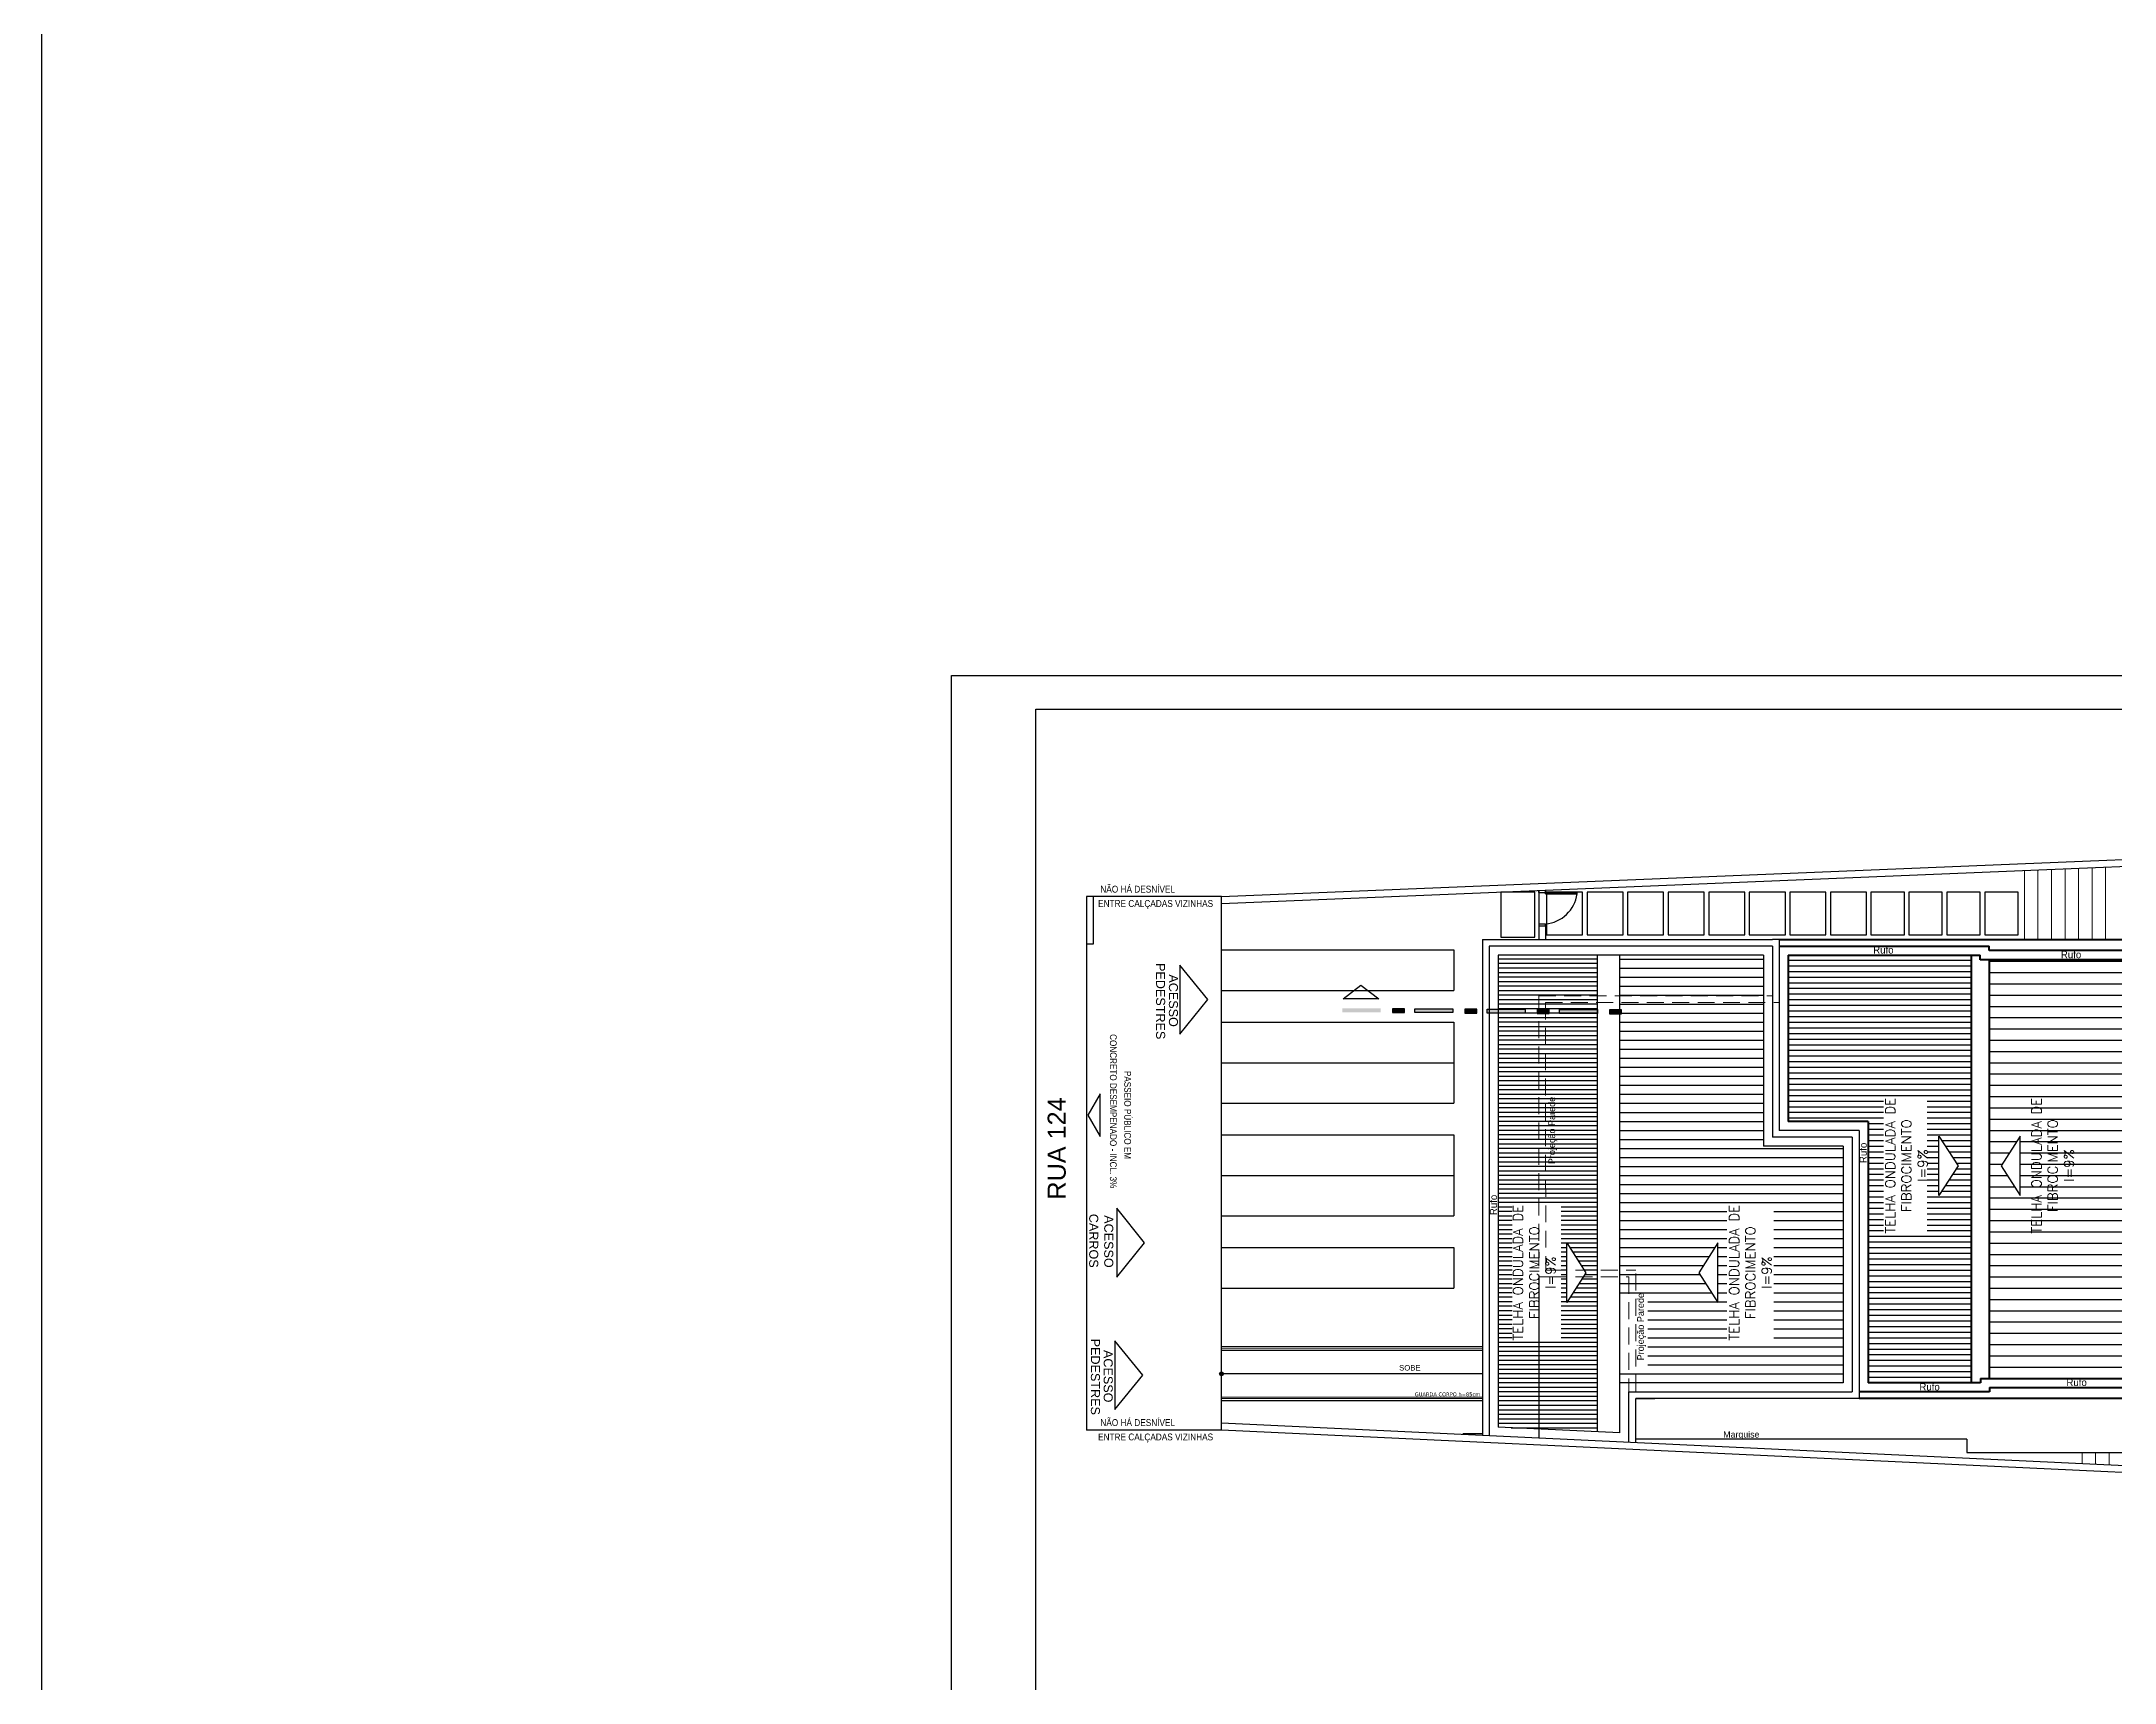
# Model space of a CAD drawing. Extents: x -165 to 197, y 154 to 653.
# Drawn here: x -10.77 to 35.22, y 411.41 to 447.81 of the extents above; entities that cross this region are included whole.
import ezdxf
from ezdxf.enums import TextEntityAlignment as Align

# ---------------------------------------------------------------- set-up
doc = ezdxf.new("R2010")
doc.units = 0
doc.header["$MEASUREMENT"] = 0
doc.linetypes.add('HIDDEN', pattern=[0.375, 0.25, -0.125])
doc.layers.get('0').update_dxf_attribs({"linetype": 'CONTINUOUS'})
for name, color, linetype in [('02', 2, 'CONTINUOUS'), ('AIT-PORTAS', 2, 'CONTINUOUS'), ('AIT-PRANCHA', 7, 'CONTINUOUS'), ('AIT-TRACO17', 7, 'CONTINUOUS'), ('COTA', 1, 'CONTINUOUS'), ('LINHA CORTE', 7, 'CONTINUOUS'), ('MARGEM', 4, 'CONTINUOUS'), ('TEXTO', 190, 'CONTINUOUS'), ('TEXTURA', 8, 'CONTINUOUS'), ('TXT-LAYOUT', 192, 'CONTINUOUS')]:
    doc.layers.add(name, color=color, linetype=linetype)
for name, color, linetype, lineweight in [('AIT-ESQUADRIA 34', 252, 'CONTINUOUS', 15), ('AIT-LAYOUT', 9, 'CONTINUOUS', 13), ('AIT-PAREDE', 4, 'CONTINUOUS', 30), ('FININHA', 251, 'CONTINUOUS', 25), ('PAREDES', 7, 'CONTINUOUS', 40), ('projeção', 251, 'CONTINUOUS', 18), ('Telhado', 36, 'CONTINUOUS', 25)]:
    doc.layers.add(name, color=color, linetype=linetype, lineweight=lineweight)
doc.styles.add('ARIAL', font='ARIAL.TTF', dxfattribs={"height": 0.18})
doc.styles.add('CINTHIA', font='stylu.ttf', dxfattribs={"width": 0.9})
doc.styles.add('PLANTA', font='stylu.ttf', dxfattribs={"height": 0.22})
doc.styles.add('ROMANS', font='ARIAL.TTF', dxfattribs={"height": 0.4})
doc.styles.add('SIMPLEX', font='simplex.shx')
doc.styles.get("Standard").update_dxf_attribs({"font": 'ISOCP'})

msp = doc.modelspace()

# ---------------------------------------------------------------- hatches: boundary and pattern name
at = {"layer": 'LINHA CORTE'}
for points in [[(18.936, 426.361), (18.936, 426.272), (18.092, 426.272), (18.092, 426.361)], [(19.466, 426.353), (19.466, 426.265), (19.2, 426.265), (19.2, 426.353)], [(20.541, 426.353), (20.541, 426.265), (19.697, 426.265), (19.697, 426.353)], [(21.071, 426.346), (21.071, 426.257), (20.804, 426.257), (20.804, 426.346)], [(22.146, 426.346), (22.146, 426.257), (21.302, 426.257), (21.302, 426.346)], [(22.676, 426.338), (22.676, 426.249), (22.409, 426.249), (22.409, 426.338)], [(23.75, 426.338), (23.75, 426.249), (22.906, 426.249), (22.906, 426.338)], [(24.28, 426.33), (24.28, 426.242), (24.014, 426.242), (24.014, 426.33)]]:
    msp.add_hatch(color=256, dxfattribs=at).paths.add_polyline_path(points)
at = {"layer": 'Telhado'}
h = msp.add_hatch(dxfattribs=at)
h.set_pattern_fill('_USER', color=256, scale=0.125, style=0, pattern_type=0)
h.set_pattern_definition([(0, (27.98326, 418.05447), (0, 0.125), [])])
h.paths.add_polyline_path([(31.327, 423.529), (31.749, 422.87), (31.327, 422.211)])
h.paths.add_polyline_path([(32.045, 427.54), (27.983, 427.54), (27.983, 423.854), (29.754, 423.854), (29.754, 418.054), (32.045, 418.054)])
h.paths.add_polyline_path([(30.094, 424.359), (31.068, 424.359), (31.068, 421.375), (30.094, 421.375)])
h = msp.add_hatch(dxfattribs=at)
h.set_pattern_fill('_USER', color=256, scale=0.25, style=0, pattern_type=0)
h.set_pattern_definition([(0, (32.44485, 418.15434), (0, 0.25), [])])
h.paths.add_polyline_path([(35.963, 427.44), (32.445, 427.44), (32.445, 418.154), (35.963, 418.154)])
h.paths.add_polyline_path([(33.128, 422.211), (32.706, 422.87), (33.128, 423.529)], flags=16)
h.paths.add_polyline_path([(33.328, 421.377), (33.328, 424.365), (34.372, 424.365), (34.372, 421.377)], flags=24)
at = {"layer": 'TEXTURA', "ltscale": 0.8}
h = msp.add_hatch(color=256, dxfattribs=at)
h.paths.add_polyline_path([(15.409, 418.297), (15.409, 418.255), (15.451, 418.255, 0.414214)])
h.paths.add_polyline_path([(15.409, 418.297, 0.414214), (15.367, 418.255, 0.414214), (15.409, 418.213)])
h.paths.add_polyline_path([(15.409, 418.213, 0.414214), (15.451, 418.255), (15.409, 418.255)])

# ---------------------------------------------------------------- linework, layer by layer
msp.add_lwpolyline([(9.416, 433.744), (72.416, 433.744), (72.416, 389.194), (9.416, 389.194)], close=True)
at = {"layer": '02'}
msp.add_lwpolyline([(12.716, 423.516), (12.716, 424.466), (12.441, 423.991)], close=True, dxfattribs=at)
at = {"layer": 'AIT-ESQUADRIA 34', "color": 9}
for p, q in [((33.223, 427.89), (33.223, 429.419)), ((33.223, 427.89), (33.223, 429.419)), ((33.523, 427.89), (33.523, 429.431)), ((33.523, 427.89), (33.523, 429.431)), ((33.823, 427.89), (33.823, 429.443)), ((33.823, 427.89), (33.823, 429.443)), ((34.123, 427.89), (34.123, 429.456)), ((34.123, 427.89), (34.123, 429.456)), ((34.423, 427.89), (34.423, 429.468)), ((34.423, 427.89), (34.423, 429.468)), ((34.723, 427.89), (34.723, 429.48)), ((34.723, 427.89), (34.723, 429.48)), ((35.023, 427.89), (35.023, 429.493)), ((35.023, 427.89), (35.023, 429.493)), ((34.503, 416.509), (34.503, 416.26)), ((34.803, 416.509), (34.803, 416.246)), ((35.103, 416.509), (35.103, 416.232))]:
    msp.add_line(p, q, dxfattribs=at)
at = {"layer": 'AIT-LAYOUT'}
for p, q in [((21.198, 418.805), (15.409, 418.805)), ((21.198, 418.77), (15.409, 418.77)), ((21.198, 417.74), (15.409, 417.74)), ((21.198, 417.705), (15.409, 417.705))]:
    msp.add_line(p, q, dxfattribs=at)
at = {"layer": 'AIT-PAREDE'}
for p, q in [((15.409, 428.689), (15.409, 428.839)), ((27.783, 427.89), (27.633, 427.89)), ((27.783, 427.89), (27.783, 426.49)), ((27.433, 427.54), (27.433, 423.304)), ((27.633, 427.74), (27.633, 427.59)), ((27.633, 427.59), (27.633, 426.64)), ((27.783, 427.74), (27.783, 427.59)), ((32.743, 427.64), (32.593, 427.64)), ((27.633, 426.64), (27.633, 423.504)), ((27.783, 426.64), (27.783, 423.654)), ((29.554, 423.654), (27.783, 423.654)), ((29.204, 423.304), (27.433, 423.304)), ((29.404, 423.504), (27.633, 423.504)), ((29.204, 418.054), (24.248, 418.054)), ((24.248, 416.945), (24.248, 418.054)), ((24.448, 416.735), (24.448, 417.854)), ((24.598, 417.704), (25.02, 417.704)), ((29.554, 417.704), (24.598, 417.704)), ((24.598, 416.728), (24.598, 417.704)), ((29.335, 416.505), (15.409, 417.162)), ((15.559, 417.155), (15.559, 417.155)), ((31.945, 416.806), (24.598, 416.806)), ((31.945, 416.806), (31.945, 416.509)), ((31.945, 416.509), (42.813, 416.509))]:
    msp.add_line(p, q, dxfattribs=at)
at = {"layer": 'AIT-PAREDE', "ltscale": 10}
for p, q in [((21.198, 427.89), (21.198, 416.889)), ((21.198, 427.89), (27.633, 427.89)), ((21.348, 427.74), (21.348, 416.889)), ((27.633, 427.74), (21.348, 427.74)), ((21.548, 427.54), (21.548, 417.073)), ((27.433, 427.54), (21.548, 427.54)), ((23.748, 416.969), (23.748, 427.54)), ((24.248, 418.054), (24.248, 427.54)), ((27.633, 426.64), (27.633, 426.64)), ((29.554, 423.654), (29.554, 417.704)), ((29.204, 423.304), (29.204, 418.054)), ((29.404, 423.504), (29.404, 417.854)), ((24.448, 417.854), (29.404, 417.854))]:
    msp.add_line(p, q, dxfattribs=at)
at = {"layer": 'AIT-PAREDE'}
for points in [[(55.059, 430.47), (55.059, 415.139), (15.409, 417.005), (15.409, 417.162)], [(15.409, 428.839), (55.059, 430.47)], [(15.409, 428.689), (54.909, 430.314), (54.909, 415.297), (38.759, 416.059)], [(24.248, 416.945), (21.548, 417.073)], [(38.759, 416.059), (29.335, 416.505)]]:
    msp.add_lwpolyline(points, dxfattribs=at)
at = {"layer": 'AIT-PORTAS', "color": 9}
for p, q in [((22.448, 428.93), (22.448, 428.978)), ((22.448, 428.978), (22.448, 428.93)), ((22.448, 428.93), (23.298, 428.93)), ((22.598, 428.984), (22.598, 428.9)), ((22.598, 428.978), (22.598, 428.9)), ((22.598, 428.978), (22.598, 428.928)), ((22.598, 428.9), (22.598, 428.978)), ((22.598, 428.9), (22.598, 428.93)), ((22.598, 428.9), (23.298, 428.9)), ((23.298, 428.9), (23.298, 428.93)), ((22.598, 428.23), (22.448, 428.23)), ((22.448, 428.23), (22.448, 428.18)), ((22.598, 428.18), (22.598, 428.23)), ((22.598, 428.18), (22.448, 428.18)), ((22.448, 428.18), (22.448, 427.89)), ((22.598, 428.18), (22.598, 427.89))]:
    msp.add_line(p, q, dxfattribs=at)
msp.add_arc((22.518, 429.014), 0.788, 275.8223, 351.6688, dxfattribs=at)
at = {"layer": 'AIT-PRANCHA'}
for p, q in [((15.409, 428.839), (12.409, 428.839)), ((15.409, 417.007), (12.409, 417.007))]:
    msp.add_line(p, q, dxfattribs=at)
for points in [[(15.105, 426.555), (14.487, 427.32), (14.487, 425.79)], [(13.701, 421.163), (13.083, 421.928), (13.083, 420.398)], [(13.659, 418.224), (13.041, 418.989), (13.041, 417.46)]]:
    msp.add_lwpolyline(points, close=True, dxfattribs=at)
at = {"layer": 'AIT-TRACO17'}
for p, q in [((12.409, 428.839), (12.409, 417.007)), ((12.559, 428.839), (12.559, 427.784)), ((12.559, 427.784), (12.409, 427.784))]:
    msp.add_line(p, q, dxfattribs=at)
at = {"layer": 'COTA'}
msp.add_lwpolyline([(196.812, 530.083), (-10.774, 530.083), (-10.774, 371.249), (196.812, 371.249)], close=True, dxfattribs=at)
at = {"layer": 'FININHA'}
for p, q in [((15.409, 417.162), (15.409, 428.689)), ((22.448, 428.93), (22.448, 428.23)), ((26.218, 427.89), (27.633, 427.89)), ((15.409, 427.655), (20.559, 427.655)), ((20.559, 427.655), (20.559, 426.755)), ((15.409, 426.755), (20.559, 426.755)), ((15.409, 426.055), (20.559, 426.055)), ((15.409, 426.055), (20.559, 426.055)), ((20.559, 426.055), (20.559, 424.255)), ((15.409, 425.155), (20.559, 425.155)), ((15.409, 425.155), (20.559, 425.155)), ((15.559, 425.155), (20.559, 425.155)), ((20.559, 425.155), (20.559, 424.255)), ((15.409, 424.255), (20.559, 424.255)), ((15.409, 423.555), (20.559, 423.555)), ((20.559, 423.555), (20.559, 421.755)), ((15.409, 422.655), (20.559, 422.655)), ((15.409, 421.755), (20.559, 421.755)), ((15.409, 421.055), (20.559, 421.055)), ((20.559, 421.055), (20.559, 420.155)), ((22.449, 420.404), (22.448, 416.83)), ((15.409, 420.155), (20.559, 420.155)), ((21.198, 418.855), (15.409, 418.855)), ((21.198, 417.655), (15.409, 417.655)), ((20.759, 416.928), (21.198, 416.928))]:
    msp.add_line(p, q, dxfattribs=at)
for points in [[(22.359, 427.94), (22.359, 428.94), (21.609, 428.94), (21.609, 427.94)], [(23.418, 427.99), (23.418, 428.94), (22.618, 428.94), (22.618, 427.99)], [(23.418, 427.99), (23.418, 428.94), (22.618, 428.94), (22.618, 427.99)], [(24.318, 427.99), (24.318, 428.94), (23.518, 428.94), (23.518, 427.99)], [(25.218, 427.99), (25.218, 428.94), (24.418, 428.94), (24.418, 427.99)], [(26.118, 427.99), (26.118, 428.94), (25.318, 428.94), (25.318, 427.99)], [(27.018, 427.99), (27.018, 428.94), (26.218, 428.94), (26.218, 427.99)], [(27.918, 427.99), (27.918, 428.94), (27.118, 428.94), (27.118, 427.99)], [(28.818, 427.99), (28.818, 428.94), (28.018, 428.94), (28.018, 427.99)], [(29.718, 427.99), (29.718, 428.94), (28.918, 428.94), (28.918, 427.99)], [(30.559, 427.99), (30.559, 428.94), (29.818, 428.94), (29.818, 427.99)], [(31.4, 427.99), (31.4, 428.94), (30.659, 428.94), (30.659, 427.99)], [(32.242, 427.99), (32.242, 428.94), (31.5, 428.94), (31.5, 427.99)], [(33.083, 427.99), (33.083, 428.94), (32.342, 428.94), (32.342, 427.99)]]:
    msp.add_lwpolyline(points, close=True, dxfattribs=at)
at = {"layer": 'LINHA CORTE'}
for points in [[(18.899, 426.573), (18.104, 426.573), (18.502, 426.877)], [(19.2, 426.265), (19.466, 426.265), (19.466, 426.353), (19.2, 426.353)], [(20.541, 426.265), (19.697, 426.265), (19.697, 426.353), (20.541, 426.353)], [(20.804, 426.257), (21.071, 426.257), (21.071, 426.346), (20.804, 426.346)], [(22.145, 426.257), (21.301, 426.257), (21.301, 426.346), (22.145, 426.346)], [(22.409, 426.249), (22.676, 426.249), (22.676, 426.338), (22.409, 426.338)], [(23.75, 426.249), (22.906, 426.249), (22.906, 426.338), (23.75, 426.338)], [(24.014, 426.242), (24.28, 426.242), (24.28, 426.33), (24.014, 426.33)]]:
    msp.add_lwpolyline(points, close=True, dxfattribs=at)
at = {"layer": 'MARGEM'}
msp.add_lwpolyline([(11.291, 432.994), (71.666, 432.994), (71.666, 389.944), (11.291, 389.944)], close=True, dxfattribs=at)
at = {"layer": 'PAREDES', "ltscale": 10}
for p, q in [((27.783, 427.89), (36.163, 427.89)), ((27.783, 427.74), (32.439, 427.74)), ((27.983, 427.54), (32.239, 427.54)), ((32.045, 418.054), (32.045, 427.54)), ((32.239, 427.44), (32.239, 427.54)), ((35.963, 427.44), (32.239, 427.44)), ((32.439, 427.64), (32.439, 427.74)), ((36.163, 427.64), (32.439, 427.64)), ((32.445, 418.154), (32.445, 427.44)), ((32.245, 418.154), (35.963, 418.154)), ((32.445, 417.954), (36.163, 417.954))]:
    msp.add_line(p, q, dxfattribs=at)
at = {"layer": 'PAREDES'}
for p, q in [((27.983, 427.54), (27.983, 423.854)), ((29.754, 423.854), (27.983, 423.854)), ((29.754, 423.854), (29.754, 418.054)), ((32.245, 418.154), (32.245, 418.054)), ((32.445, 417.854), (29.554, 417.854)), ((36.163, 417.704), (29.554, 417.704)), ((32.245, 418.054), (29.754, 418.054)), ((32.445, 417.954), (32.445, 417.854))]:
    msp.add_line(p, q, dxfattribs=at)
at = {"layer": 'projeção', "linetype": 'HIDDEN', "ltscale": 1.5}
for p, q in [((22.448, 426.64), (22.448, 420.404)), ((22.448, 426.64), (27.633, 426.64)), ((22.598, 426.49), (22.601, 420.554)), ((22.598, 426.49), (27.783, 426.49)), ((22.701, 420.554), (24.598, 420.554)), ((22.701, 420.404), (24.448, 420.404)), ((24.448, 420.404), (24.448, 417.854)), ((24.598, 420.554), (24.451, 420.554)), ((24.598, 417.854), (24.598, 420.554))]:
    msp.add_line(p, q, dxfattribs=at)
at = {"layer": 'projeção', "ltscale": 0.5}
for p, q in [((22.448, 420.404), (22.701, 420.404)), ((22.451, 420.404), (22.701, 420.404)), ((22.452, 420.404), (22.701, 420.404)), ((22.701, 420.554), (22.601, 420.554)), ((22.601, 420.554), (22.701, 420.554)), ((22.601, 420.554), (22.701, 420.554))]:
    msp.add_line(p, q, dxfattribs=at)
at = {"layer": 'Telhado'}
for p, q in [((21.548, 427.459), (23.748, 427.459)), ((21.548, 427.359), (23.748, 427.359)), ((24.248, 427.454), (25.894, 427.454)), ((25.894, 427.454), (27.433, 427.454)), ((21.548, 427.259), (23.748, 427.259)), ((21.548, 427.159), (23.748, 427.159)), ((21.548, 427.059), (23.748, 427.059)), ((21.548, 426.959), (23.748, 426.959)), ((21.548, 426.859), (23.748, 426.859)), ((24.248, 427.254), (25.894, 427.254)), ((24.248, 427.054), (25.894, 427.054)), ((24.248, 426.854), (25.894, 426.854)), ((25.894, 427.254), (27.433, 427.254)), ((25.894, 427.054), (27.433, 427.054)), ((25.894, 426.854), (27.433, 426.854)), ((21.548, 426.759), (23.748, 426.759)), ((21.548, 426.659), (23.748, 426.659)), ((21.548, 426.559), (23.748, 426.559)), ((21.548, 426.459), (23.748, 426.459)), ((24.248, 426.654), (27.433, 426.654)), ((24.248, 426.454), (27.433, 426.454)), ((21.548, 426.359), (23.748, 426.359)), ((21.548, 426.259), (23.748, 426.259)), ((21.548, 426.159), (23.748, 426.159)), ((21.548, 426.059), (23.748, 426.059)), ((21.548, 425.959), (23.748, 425.959)), ((22.676, 426.259), (22.906, 426.259)), ((23.748, 426.259), (23.75, 426.259)), ((24.248, 426.254), (25.887, 426.254)), ((24.248, 426.054), (27.433, 426.054)), ((25.887, 426.254), (27.433, 426.254)), ((21.548, 425.859), (23.748, 425.859)), ((21.548, 425.759), (23.748, 425.759)), ((21.548, 425.659), (23.748, 425.659)), ((21.548, 425.559), (23.748, 425.559)), ((24.248, 425.854), (27.433, 425.854)), ((24.248, 425.654), (27.433, 425.654)), ((21.548, 425.459), (23.748, 425.459)), ((21.548, 425.359), (23.748, 425.359)), ((21.548, 425.259), (23.748, 425.259)), ((21.548, 425.159), (23.748, 425.159)), ((21.548, 425.059), (23.748, 425.059)), ((24.248, 425.454), (27.433, 425.454)), ((24.248, 425.254), (27.433, 425.254)), ((24.248, 425.054), (27.433, 425.054)), ((21.548, 424.959), (23.748, 424.959)), ((21.548, 424.859), (23.748, 424.859)), ((21.548, 424.759), (23.748, 424.759)), ((21.548, 424.659), (23.748, 424.659)), ((21.548, 424.559), (23.748, 424.559)), ((24.248, 424.854), (27.433, 424.854)), ((24.248, 424.654), (27.433, 424.654)), ((21.548, 424.459), (23.748, 424.459)), ((21.548, 424.359), (23.748, 424.359)), ((21.548, 424.259), (23.748, 424.259)), ((21.548, 424.159), (23.748, 424.159)), ((24.248, 424.454), (27.433, 424.454)), ((24.248, 424.254), (27.433, 424.254)), ((21.548, 424.059), (23.748, 424.059)), ((21.548, 423.959), (23.748, 423.959)), ((21.548, 423.859), (23.748, 423.859)), ((21.548, 423.759), (23.748, 423.759)), ((21.548, 423.659), (23.748, 423.659)), ((24.248, 424.054), (27.433, 424.054)), ((24.248, 423.854), (27.433, 423.854)), ((24.248, 423.654), (27.433, 423.654)), ((21.548, 423.559), (23.748, 423.559)), ((21.548, 423.459), (23.748, 423.459)), ((21.548, 423.359), (23.748, 423.359)), ((21.548, 423.259), (23.748, 423.259)), ((24.248, 423.454), (27.433, 423.454)), ((24.248, 423.254), (29.204, 423.254)), ((21.548, 423.159), (23.748, 423.159)), ((21.548, 423.059), (23.748, 423.059)), ((21.548, 422.959), (23.748, 422.959)), ((21.548, 422.859), (23.748, 422.859)), ((21.548, 422.759), (23.748, 422.759)), ((24.248, 423.054), (29.204, 423.054)), ((24.248, 422.854), (29.204, 422.854)), ((21.548, 422.659), (23.748, 422.659)), ((21.548, 422.559), (23.748, 422.559)), ((21.548, 422.459), (23.748, 422.459)), ((21.548, 422.359), (23.748, 422.359)), ((21.548, 422.259), (23.748, 422.259)), ((24.248, 422.654), (29.204, 422.654)), ((24.248, 422.454), (29.204, 422.454)), ((24.248, 422.254), (29.204, 422.254)), ((21.548, 422.159), (23.748, 422.159)), ((21.548, 422.059), (23.748, 422.059)), ((21.548, 421.959), (21.857, 421.959)), ((21.548, 421.859), (21.857, 421.859)), ((22.942, 421.959), (23.748, 421.959)), ((22.942, 421.859), (23.748, 421.859)), ((24.248, 422.054), (29.204, 422.054)), ((24.248, 421.854), (26.621, 421.854)), ((27.665, 421.854), (29.204, 421.854)), ((21.548, 421.759), (21.857, 421.759)), ((21.548, 421.659), (21.857, 421.659)), ((21.548, 421.559), (21.857, 421.559)), ((21.548, 421.459), (21.857, 421.459)), ((21.548, 421.359), (21.857, 421.359)), ((22.942, 421.759), (23.748, 421.759)), ((22.942, 421.659), (23.748, 421.659)), ((22.942, 421.559), (23.748, 421.559)), ((22.942, 421.459), (23.748, 421.459)), ((22.942, 421.359), (23.748, 421.359)), ((24.248, 421.654), (26.621, 421.654)), ((24.248, 421.454), (26.621, 421.454)), ((27.665, 421.654), (29.204, 421.654)), ((27.665, 421.454), (29.204, 421.454)), ((21.548, 421.259), (21.857, 421.259)), ((21.548, 421.159), (21.857, 421.159)), ((21.548, 421.059), (21.857, 421.059)), ((21.548, 420.959), (21.857, 420.959)), ((22.942, 421.259), (23.748, 421.259)), ((22.942, 421.159), (23.748, 421.159)), ((22.942, 421.059), (23.07, 421.059)), ((22.942, 420.959), (23.07, 420.959)), ((23.131, 421.059), (23.748, 421.059)), ((23.196, 420.959), (23.748, 420.959)), ((24.248, 421.254), (26.621, 421.254)), ((24.248, 421.054), (26.356, 421.054)), ((26.421, 421.054), (26.621, 421.054)), ((27.665, 421.254), (29.204, 421.254)), ((27.665, 421.054), (29.204, 421.054)), ((21.548, 420.859), (21.857, 420.859)), ((21.548, 420.759), (21.857, 420.759)), ((21.548, 420.659), (21.857, 420.659)), ((21.548, 420.559), (21.857, 420.559)), ((21.548, 420.459), (21.857, 420.459)), ((22.942, 420.859), (23.07, 420.859)), ((22.942, 420.759), (23.07, 420.759)), ((22.942, 420.659), (23.07, 420.659)), ((22.942, 420.559), (23.07, 420.559)), ((22.942, 420.459), (23.07, 420.459)), ((23.26, 420.859), (23.748, 420.859)), ((23.324, 420.759), (23.748, 420.759)), ((23.388, 420.659), (23.748, 420.659)), ((23.452, 420.559), (23.748, 420.559)), ((23.468, 420.459), (23.748, 420.459)), ((24.248, 420.854), (26.228, 420.854)), ((24.248, 420.654), (26.1, 420.654)), ((24.248, 420.454), (26.026, 420.454)), ((26.421, 420.854), (26.621, 420.854)), ((26.421, 420.654), (26.621, 420.654)), ((26.421, 420.454), (26.621, 420.454)), ((27.665, 420.854), (29.204, 420.854)), ((27.665, 420.654), (29.204, 420.654)), ((27.665, 420.454), (29.204, 420.454)), ((21.548, 420.359), (21.857, 420.359)), ((21.548, 420.259), (21.857, 420.259)), ((21.548, 420.159), (21.857, 420.159)), ((21.548, 420.059), (21.857, 420.059)), ((21.548, 419.959), (21.857, 419.959)), ((22.942, 420.359), (23.07, 420.359)), ((22.942, 420.259), (23.07, 420.259)), ((22.942, 420.159), (23.07, 420.159)), ((22.942, 420.059), (23.07, 420.059)), ((22.942, 419.959), (23.07, 419.959)), ((23.148, 419.959), (23.748, 419.959)), ((23.212, 420.059), (23.748, 420.059)), ((23.276, 420.159), (23.748, 420.159)), ((23.34, 420.259), (23.748, 420.259)), ((23.404, 420.359), (23.748, 420.359)), ((24.248, 420.254), (26.154, 420.254)), ((24.248, 420.054), (26.282, 420.054)), ((26.421, 420.254), (26.621, 420.254)), ((26.421, 420.054), (26.621, 420.054)), ((27.665, 420.254), (29.204, 420.254)), ((27.665, 420.054), (29.204, 420.054)), ((21.548, 419.859), (21.857, 419.859)), ((21.548, 419.759), (21.857, 419.759)), ((21.548, 419.659), (21.857, 419.659)), ((21.548, 419.559), (21.857, 419.559)), ((22.942, 419.859), (23.07, 419.859)), ((22.942, 419.759), (23.748, 419.759)), ((22.942, 419.659), (23.748, 419.659)), ((22.942, 419.559), (23.748, 419.559)), ((23.084, 419.859), (23.748, 419.859)), ((24.865, 419.854), (26.41, 419.854)), ((24.865, 419.654), (26.621, 419.654)), ((26.421, 419.854), (26.621, 419.854)), ((27.665, 419.854), (29.204, 419.854)), ((27.665, 419.654), (29.204, 419.654)), ((21.548, 419.459), (21.857, 419.459)), ((21.548, 419.359), (21.857, 419.359)), ((21.548, 419.259), (21.857, 419.259)), ((21.548, 419.159), (21.857, 419.159)), ((21.548, 419.059), (21.857, 419.059)), ((22.942, 419.459), (23.748, 419.459)), ((22.942, 419.359), (23.748, 419.359)), ((22.942, 419.259), (23.748, 419.259)), ((22.942, 419.159), (23.748, 419.159)), ((22.942, 419.059), (23.748, 419.059)), ((24.865, 419.454), (26.621, 419.454)), ((24.865, 419.254), (26.621, 419.254)), ((24.865, 419.054), (26.621, 419.054)), ((27.665, 419.454), (29.204, 419.454)), ((27.665, 419.254), (29.204, 419.254)), ((27.665, 419.054), (29.204, 419.054)), ((21.548, 418.959), (23.748, 418.959)), ((21.548, 418.859), (23.748, 418.859)), ((21.548, 418.759), (23.748, 418.759)), ((21.548, 418.659), (23.748, 418.659)), ((24.865, 418.854), (29.204, 418.854)), ((24.865, 418.654), (29.204, 418.654)), ((21.548, 418.559), (23.748, 418.559)), ((21.548, 418.459), (23.748, 418.459)), ((21.548, 418.359), (23.748, 418.359)), ((21.548, 418.259), (23.748, 418.259)), ((21.548, 418.159), (23.748, 418.159)), ((24.248, 418.254), (29.204, 418.254)), ((24.865, 418.454), (29.204, 418.454)), ((21.548, 418.059), (23.748, 418.059)), ((21.548, 417.959), (23.748, 417.959)), ((21.548, 417.859), (23.748, 417.859)), ((21.548, 417.759), (23.748, 417.759)), ((21.548, 417.659), (23.748, 417.659)), ((21.548, 417.559), (23.748, 417.559)), ((21.548, 417.459), (23.748, 417.459)), ((21.548, 417.359), (23.748, 417.359)), ((21.548, 417.259), (23.748, 417.259)), ((21.548, 417.159), (23.748, 417.159)), ((21.835, 417.059), (23.748, 417.059))]:
    msp.add_line(p, q, dxfattribs=at)
at = {"layer": 'TEXTO'}
for points in [[(31.327, 422.211), (31.327, 423.529), (31.749, 422.87)], [(33.128, 422.211), (33.128, 423.529), (32.706, 422.87)], [(23.07, 419.837), (23.07, 421.156), (23.492, 420.496)], [(26.421, 419.837), (26.421, 421.156), (25.999, 420.496)]]:
    msp.add_lwpolyline(points, close=True, dxfattribs=at)
at = {"layer": 'TEXTURA', "ltscale": 0.8}
msp.add_lwpolyline([(21.198, 418.255), (15.409, 418.255)], dxfattribs=at)
msp.add_circle((15.409, 418.255), 0.042, dxfattribs=at)

# ---------------------------------------------------------------- texts
at = {"layer": 'TEXTO', "style": 'CINTHIA', "width": 0.9}
for s, p in [('ENTRE CALÇADAS VIZINHAS', (15.222, 428.762, -823.468)), ('NÃO HÁ DESNÍVEL ', (14.429, 429.08, -823.468)), ('NÃO HÁ DESNÍVEL ', (14.429, 417.249, -823.468)), ('ENTRE CALÇADAS VIZINHAS', (15.222, 416.93, -823.468))]:
    msp.add_text(s, height=0.1521, dxfattribs=at).set_placement(p, align=Align.TOP_RIGHT)
for s, p in [('CONCRETO DESEMPENADO - INCL. 3%', (12.932, 425.789)), ('PASSEIO PÚBLICO EM ', (13.25, 424.973))]:
    msp.add_text(s, height=0.15, rotation=270, dxfattribs=at).set_placement(p)
at = {"layer": 'TEXTO', "style": 'ROMANS'}
msp.add_text('SOBE', height=0.1224, dxfattribs=at).set_placement((19.587, 418.389), align=Align.MIDDLE)
at = {"layer": 'TEXTO'}
for s, insert, char_height, width, attachment_point, rotation, style in [('PEDESTRES{\\fArial|b0|i0|c161|p34;\\P         }', (14.157, 425.673), 0.2, 4.41231, 3, 270, 'ARIAL'), ('{\\fArial|b0|i0|c161|p34;ACESSO\\P         }', (14.441, 425.95), 0.2, 4.41231, 3, 270, 'ARIAL'), ('RUA 124', (11.551, 424.386), 0.4, 8.82461, 3, 90, 'ARIAL'), ('TELHA ONDULADA DE FIBROCIMENTO\\PI=9%', (31.073, 422.871), 0.216, 3.35168, 8, 90, 'SIMPLEX'), ('TELHA ONDULADA DE FIBROCIMENTO\\PI=9%', (33.382, 422.871), 0.216, 3.35168, 2, 90, 'SIMPLEX'), ('ACESSO\\PCARROS', (13.006, 420.608), 0.2, 2.58568, 3, 270, 'ARIAL'), ('TELHA ONDULADA DE FIBROCIMENTO\\PI=9%', (22.815, 420.497), 0.216, 3.35168, 8, 90, 'SIMPLEX'), ('TELHA ONDULADA DE FIBROCIMENTO\\PI=9%', (26.675, 420.497), 0.216, 3.35168, 2, 90, 'SIMPLEX'), ('PEDESTRES{\\fArial|b0|i0|c161|p34;\\P         }', (12.71, 417.342), 0.2, 4.41231, 3, 270, 'ARIAL'), ('{\\fArial|b0|i0|c161|p34;ACESSO\\P         }', (12.994, 417.619), 0.2, 4.41231, 3, 270, 'ARIAL')]:
    msp.add_mtext(s, dxfattribs=dict(at, insert=insert, char_height=char_height, width=width, attachment_point=attachment_point, rotation=rotation, style=style))
at = {"layer": 'TEXTO', "insert": (19.694, 417.756), "char_height": 0.08275, "width": 12.41321, "attachment_point": 7}
msp.add_mtext('{\\fVerdana|b0|i0|c0|p34;GUARDA CORPO h=85cm}', dxfattribs=at)
at = {"layer": 'TEXTO', "insert": (27.344, 416.98, -823.468), "char_height": 0.14, "width": 8.59791, "attachment_point": 3, "style": 'ARIAL'}
msp.add_mtext('Marquise ', dxfattribs=at)
at = {"layer": 'TXT-LAYOUT', "char_height": 0.16031, "attachment_point": 6, "style": 'PLANTA'}
for insert in [(30.319, 427.655), (34.483, 427.552), (34.607, 418.062), (31.345, 417.964)]:
    msp.add_mtext('{\\fCentury Gothic|b0|i0|c0|p34;Rufo}', dxfattribs=dict(at, insert=insert))
at = {"layer": 'TXT-LAYOUT', "attachment_point": 6, "rotation": 90, "style": 'PLANTA'}
for s, insert, char_height in [('{\\fCentury Gothic|b0|i0|c0|p34;Projeção Parede}', (22.758, 424.399), 0.15), ('{\\fCentury Gothic|b0|i0|c0|p34;Rufo}', (29.645, 423.381), 0.16031), ('{\\fCentury Gothic|b0|i0|c0|p34;Rufo}', (21.442, 422.226), 0.16031), ('{\\fCentury Gothic|b0|i0|c0|p34;Projeção Parede}', (24.728, 420.047), 0.15)]:
    msp.add_mtext(s, dxfattribs=dict(at, insert=insert, char_height=char_height))

doc.saveas('drawing.dxf')
